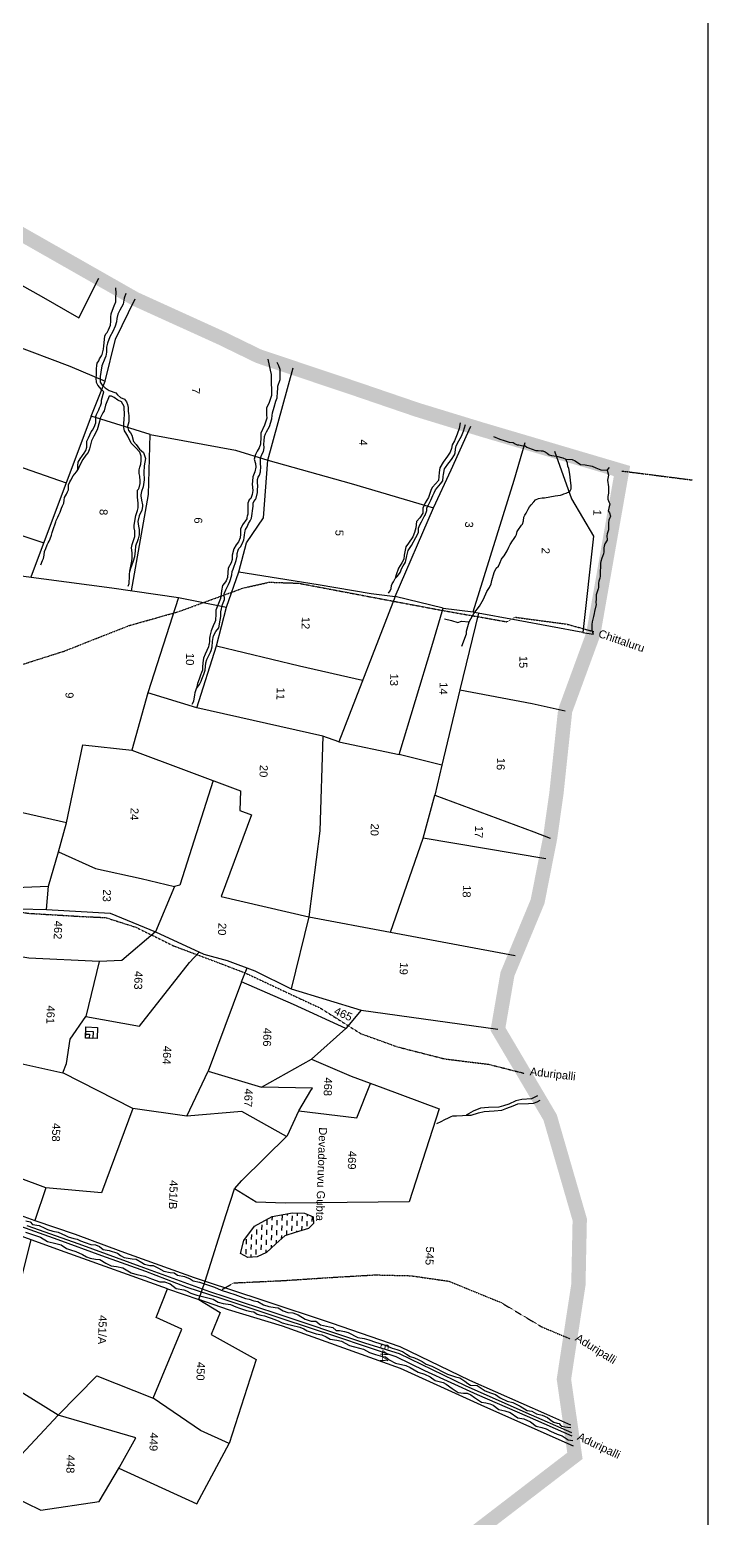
# Model space of a CAD drawing. Header units: inches. Extents: x 337143 to 343737, y 1590289 to 1599624.
# Drawn here: x 342678 to 343737, y 1595163 to 1597485 of the extents above; entities that cross this region are included whole.
import ezdxf

# ---------------------------------------------------------------- set-up
doc = ezdxf.new("R2010")
doc.units = ezdxf.units.IN
doc.header["$MEASUREMENT"] = 0
for name, pattern in [('ACAD_ISO03W100', [30, 12, -18]), ('ACAD_ISO07W100', [3, 0, -3]), ('BORDER', [1.75, 0.5, -0.25, 0.5, -0.25, 0, -0.25])]:
    doc.linetypes.add(name, pattern=pattern)
for name, color, linetype in [('C LINE COO', 6, 'Continuous'), ('NALA', 4, 'Continuous'), ('SQUAREWELL', 5, 'Continuous'), ('SURVEY_BND', 7, 'Continuous'), ('WATER_BODY', 4, 'Continuous')]:
    doc.layers.add(name, color=color, linetype=linetype)
for name, color, linetype, lineweight in [('FOOTPATH', 150, 'ACAD_ISO07W100', 30), ('ROAD', 1, 'Continuous', 25), ('VILL_BOUNDARY', 6, 'BORDER', 30)]:
    doc.layers.add(name, color=color, linetype=linetype, lineweight=lineweight)
doc.styles.get("Standard").update_dxf_attribs({"font": 'arial.ttf'})

msp = doc.modelspace()

# ---------------------------------------------------------------- hatches: boundary and pattern name
at = {"layer": 'WATER_BODY'}
h = msp.add_hatch(dxfattribs=at)
h.set_pattern_fill('DASH', color=256, scale=62.399649, angle=-91.972, style=0)
h.set_pattern_definition([(268.02798, (340385.863, 1600582.354), (7.526929, -8.063744), [7.799956, -7.799956])])
h.paths.add_polyline_path([(343047.4, 1595577.7), (343062.2, 1595591.2), (343076.4, 1595603.4), (343092.2, 1595608.9), (343113.2, 1595615.1), (343120.7, 1595622.7), (343120.6, 1595633.5), (343106.7, 1595638.8), (343088.1, 1595639.4), (343056.3, 1595633.9), (343028.8, 1595618.9), (343012.5, 1595596.1), (343007.3, 1595575.8), (343018.5, 1595569.7), (343033.3, 1595571)])

# ---------------------------------------------------------------- linework, layer by layer
at = {"layer": 'C LINE COO', "color": 0}
msp.add_lwpolyline([(337143.2, 1599624.3), (337143.2, 1590289), (343736.8, 1590289), (343736.8, 1599624.3), (337143.2, 1599624.3)], dxfattribs=at)
at = {"layer": 'FOOTPATH', "ltscale": 0.002}
for points in [[(342657.6, 1596492), (342731.6, 1596515.5), (342833.3, 1596555.5), (342910.4, 1596577.2), (343011.1, 1596614), (343052, 1596623.1), (343097.8, 1596621.5), (343207.3, 1596600.7), (343322.4, 1596579), (343423, 1596561.3), (343435.7, 1596568.5), (343516.1, 1596557.7), (343558.1, 1596546.1)], [(342645.5, 1596110.3), (342678.8, 1596106.5), (342761.5, 1596101.6), (342796.7, 1596100), (342843.8, 1596085), (342902.5, 1596056), (342967.8, 1596031.5), (343014.6, 1596013.6), (343100.3, 1595973.4), (343131.6, 1595958.9), (343194.5, 1595919.1), (343251.5, 1595898.5), (343324.9, 1595879.8), (343395.1, 1595871), (343449.4, 1595857.2)], [(342976.7, 1595519.1), (342996.5, 1595530.2), (343074.9, 1595533.9), (343144.4, 1595538.5), (343216.5, 1595542.7), (343272.7, 1595541.4), (343331.9, 1595532.9), (343412.8, 1595500), (343477.1, 1595461.6), (343521.3, 1595443)]]:
    msp.add_lwpolyline(points, dxfattribs=at)
at = {"layer": 'NALA'}
for points in [[(342828, 1597073.2), (342825.6, 1597066.2), (342824.1, 1597056.8), (342818.8, 1597047.1), (342815.8, 1597041.2), (342814.2, 1597034.6), (342813.6, 1597029), (342811.5, 1597022.6), (342808.1, 1597014), (342803.2, 1597005.6), (342799.6, 1596996.1), (342798, 1596989.7), (342797.9, 1596984.9), (342797.9, 1596982), (342797.1, 1596975.8), (342795.3, 1596972.2), (342790.5, 1596960.6), (342789.4, 1596950.4), (342788.3, 1596943.7), (342788.1, 1596940.3), (342788, 1596934.9), (342791.1, 1596930.5), (342795.7, 1596926.4), (342802, 1596921.9), (342812.5, 1596918.2), (342814.9, 1596915.2), (342819.8, 1596911.3), (342825.9, 1596908.8), (342829.3, 1596904.3), (342831, 1596900.4), (342831.9, 1596895.3), (342831.7, 1596889.7), (342832.2, 1596886), (342832.9, 1596882.9), (342832.9, 1596877.9), (342832.7, 1596873.2), (342830.5, 1596866), (342832.2, 1596859.9), (342835.3, 1596856.1), (342837.3, 1596852.5), (342840.3, 1596842.3), (342844.4, 1596838), (342849.4, 1596830.8), (342855.5, 1596825.3), (342858.7, 1596816.2), (342856.9, 1596804.6), (342856.1, 1596794.3), (342856.9, 1596782.5), (342855.3, 1596771.6), (342852.8, 1596764.7), (342851.4, 1596759.5), (342851.6, 1596757.6), (342852.8, 1596751), (342854.4, 1596743.7), (342854.3, 1596741), (342853.3, 1596735.6), (342848.8, 1596726.8), (342847.1, 1596717.6), (342847.8, 1596710.6), (342848.9, 1596705.4), (342848.7, 1596696.9), (342847.6, 1596690.7), (342845.6, 1596686.1), (342844.3, 1596682.5), (342843.4, 1596679.5), (342842.6, 1596672), (342841.8, 1596662.5), (342839.7, 1596656.1), (342835.6, 1596644.2), (342834.3, 1596640.1), (342837.3, 1596655.7), (342838.1, 1596660.6), (342838.2, 1596665.2), (342838, 1596668.8), (342836.9, 1596676.7), (342838.1, 1596682), (342842, 1596694.6), (342842.1, 1596697.6), (342842, 1596700.4), (342842, 1596703.4), (342841, 1596707.8), (342841.2, 1596712), (342843.6, 1596727.3), (342846.1, 1596735.1), (342847.2, 1596738.8), (342847.4, 1596744.5), (342847.2, 1596746.4), (342846.1, 1596755.5), (342846.2, 1596759.9), (342846.3, 1596763.4), (342846.4, 1596766.8), (342847.8, 1596768.3), (342848.9, 1596770.4), (342850.3, 1596777), (342850.4, 1596780.8), (342850, 1596788.2), (342848.8, 1596792.7), (342848.9, 1596798.1), (342850.2, 1596802.4), (342851.7, 1596807.1), (342852, 1596813), (342852.1, 1596819.7), (342849.9, 1596826.1), (342843.6, 1596832.4), (342836.5, 1596840.1), (342831.3, 1596850.8), (342828.2, 1596855.9), (342825.9, 1596859.3), (342825, 1596864.3), (342825.1, 1596868.2), (342825.2, 1596871.3), (342825.4, 1596876.6), (342825.5, 1596879.2), (342826, 1596882.4), (342826.1, 1596886), (342826, 1596888.2), (342825.6, 1596891.8), (342825.7, 1596894.9), (342825.4, 1596897.2), (342821.2, 1596904.4), (342815.9, 1596907.1), (342810.2, 1596911.3), (342805.8, 1596913.4), (342801.9, 1596913.1), (342796.4, 1596899), (342794.6, 1596890.5), (342792.5, 1596887.4), (342788.1, 1596879.1), (342787.1, 1596873.6), (342783.3, 1596860.5), (342778, 1596851), (342774.5, 1596843.8), (342771.4, 1596831.3), (342769.2, 1596825.2), (342765.5, 1596821), (342761.1, 1596814.3), (342756.5, 1596805.7), (342753.4, 1596798.5), (342753.3, 1596804.4), (342754, 1596810.5), (342756.9, 1596815.7), (342760.6, 1596820.9), (342763.4, 1596824.1), (342766, 1596828.5), (342767.2, 1596833.8), (342767.3, 1596837.7), (342767.5, 1596843), (342769.7, 1596848.2), (342773.9, 1596857.4), (342775.9, 1596860.1), (342778.7, 1596865), (342781.1, 1596871.5), (342781.3, 1596879.3), (342781.2, 1596881.6), (342782.2, 1596884.4), (342783.7, 1596887.6), (342785.8, 1596891.7), (342787.2, 1596894.8), (342788.7, 1596898), (342790.2, 1596902.9), (342790.2, 1596907.2), (342793.6, 1596920.2), (342790.1, 1596923.5), (342784.6, 1596930.3), (342782.3, 1596934.7), (342782.1, 1596941.9), (342782.2, 1596946.2), (342782.4, 1596950.6), (342782.6, 1596955.8), (342782.8, 1596961.3), (342783.4, 1596964.8), (342785.9, 1596968.3), (342787.3, 1596971.2), (342790.2, 1596976.2), (342791.1, 1596978.1), (342793.2, 1596986.3), (342793.6, 1596991.6), (342795.6, 1597006.7), (342796.9, 1597010.4), (342798.8, 1597012.5), (342801, 1597016.7), (342804.4, 1597023.8), (342804.7, 1597030.1), (342804.9, 1597036.3), (342805.1, 1597041.5), (342807.6, 1597047.3), (342810.1, 1597054.1), (342812.6, 1597060.6), (342812.8, 1597068.4), (342812.9, 1597073.4), (342812.5, 1597082.1)], [(343049.6, 1596970.8), (343053.3, 1596953.8), (343055, 1596946.8), (343054.7, 1596934.5), (343055.5, 1596922.4), (343055.4, 1596914.4), (343051.4, 1596901.6), (343047.8, 1596894.8), (343047.5, 1596888.1), (343047.4, 1596884.2), (343048.1, 1596878.9), (343044.6, 1596867.8), (343038.6, 1596855.7), (343038.7, 1596849.3), (343038.3, 1596838.6), (343036.1, 1596832.5), (343033.1, 1596827.5), (343030.7, 1596822.2), (343028.2, 1596815.2), (343030.6, 1596808.2), (343031.1, 1596802.7), (343029.4, 1596795.4), (343026.2, 1596787.2), (343025.7, 1596780.4), (343025.5, 1596775.9), (343026.2, 1596766), (343025.4, 1596759.9), (343023.2, 1596753.8), (343020.5, 1596751.3), (343018.3, 1596746.1), (343018.6, 1596742.6), (343018.6, 1596733.7), (343018.4, 1596729), (343017.5, 1596725.8), (343016.8, 1596723.9), (343016.7, 1596721.7), (343010, 1596712.3), (343007, 1596705.6), (343007.3, 1596698.2), (343006.7, 1596692.4), (343004, 1596686.2), (343000.2, 1596681.4), (342996.5, 1596675.2), (342994.2, 1596665.1), (342994.3, 1596658.4), (342992.5, 1596653.1), (342987.8, 1596645.1), (342987.3, 1596638), (342986.7, 1596630.5), (342984.8, 1596625.1), (342982.3, 1596621.5), (342979.2, 1596617.7), (342977.5, 1596609.4), (342976.7, 1596605), (342976.1, 1596597.6), (342972.6, 1596589.7), (342968.7, 1596579.2), (342968.5, 1596571.8), (342968.3, 1596565.6), (342967.9, 1596563.2), (342966.9, 1596560.8), (342964.2, 1596555.2), (342961.2, 1596547.2), (342959, 1596539), (342958.7, 1596535.1), (342958.6, 1596531.1), (342958, 1596527), (342957.9, 1596525.2), (342956.9, 1596522.3), (342952, 1596511), (342949.5, 1596504.7), (342948.3, 1596497.1), (342947.8, 1596490.7), (342947.6, 1596486.1), (342946.3, 1596482.4), (342944.8, 1596478), (342942.4, 1596471.7), (342940.1, 1596465), (342938.3, 1596457.9), (342938.6, 1596457.3), (342942.9, 1596463.6), (342945.6, 1596468.9), (342946.8, 1596472), (342948.9, 1596477.2), (342950.1, 1596479.6), (342952, 1596485.8), (342952.8, 1596497.4), (342954.3, 1596502.6), (342960.1, 1596513.8), (342961.4, 1596516.7), (342963, 1596522.5), (342963.3, 1596530.6), (342964.4, 1596537), (342964.9, 1596539.5), (342968.7, 1596546.1), (342973.2, 1596551.7), (342975.5, 1596563.9), (342976.2, 1596569.4), (342976.6, 1596577), (342979.2, 1596588.4), (342982, 1596596.3), (342981.7, 1596604.7), (342984.1, 1596611.1), (342985.8, 1596614.5), (342988.4, 1596619.7), (342990.2, 1596624.3), (342991.5, 1596627.5), (342993.4, 1596634.8), (342994, 1596640), (342995.5, 1596643.6), (343000.4, 1596657), (343001.6, 1596663.6), (343001.8, 1596668), (343003.2, 1596673.2), (343004.5, 1596675.6), (343006.8, 1596678.1), (343009.9, 1596682.8), (343012.4, 1596689.2), (343012.7, 1596692.3), (343013.1, 1596697), (343014.1, 1596703.2), (343015.1, 1596705.5), (343017.3, 1596709.6), (343019.5, 1596714.5), (343022.2, 1596718.9), (343024, 1596723.1), (343026.9, 1596741.7), (343027, 1596746.1), (343028.1, 1596748.7), (343030.2, 1596752.1), (343031.6, 1596754), (343033.6, 1596763.2), (343033.8, 1596767.3), (343033.9, 1596772.7), (343033.5, 1596778.6), (343033.6, 1596783.2), (343034.8, 1596786.7), (343036.8, 1596790), (343038.5, 1596795.1), (343038.8, 1596803.5), (343038.4, 1596807.3), (343038.5, 1596811.8), (343038.5, 1596816.9), (343041.1, 1596823.4), (343042.8, 1596826.7), (343043.9, 1596832.6), (343043.7, 1596838.1), (343043.8, 1596843.7), (343044.6, 1596850.4), (343046.2, 1596854.3), (343047.7, 1596857.7), (343052.2, 1596866), (343056.1, 1596877.8), (343056.4, 1596883.2), (343057, 1596887.3), (343059.4, 1596895.9), (343062.3, 1596905.3), (343064.2, 1596910.4), (343065, 1596919.9), (343065.2, 1596924.4), (343065.5, 1596928.6), (343068.8, 1596939.4), (343069, 1596944.5), (343069.1, 1596951.4), (343068.8, 1596954.6), (343066.9, 1596960.6), (343064.5, 1596965.8)], [(343349.5, 1596871.5), (343348.1, 1596863), (343345, 1596853.7), (343340.8, 1596843.5), (343337.3, 1596837.5), (343336.4, 1596831.4), (343334.4, 1596825.7), (343329.9, 1596819.4), (343323.2, 1596810.5), (343318.1, 1596801.4), (343317, 1596794), (343315.9, 1596781.8), (343306.8, 1596771.5), (343304.3, 1596767.7), (343300.3, 1596755.1), (343295.4, 1596746.7), (343291.6, 1596738.4), (343291.3, 1596730.5), (343287, 1596723.7), (343281.7, 1596718), (343280.5, 1596708), (343278.7, 1596700.4), (343276.1, 1596693.8), (343269, 1596684), (343265.1, 1596678.3), (343262.6, 1596665.4), (343261.9, 1596659.2), (343258.5, 1596653.5), (343253.3, 1596644.7), (343250, 1596634.7), (343248.3, 1596628.9), (343251.8, 1596632.6), (343255.9, 1596638.1), (343258.9, 1596644.8), (343260.9, 1596648.5), (343262.8, 1596651.7), (343264.3, 1596654.3), (343266.8, 1596664.1), (343268.5, 1596672.7), (343274, 1596680.5), (343280.6, 1596692.6), (343284.5, 1596700.8), (343284.7, 1596707.3), (343286.9, 1596712.5), (343289.3, 1596717.1), (343293.8, 1596725.5), (343295.4, 1596727.6), (343297.9, 1596734.9), (343298, 1596738.9), (343300.2, 1596743.8), (343304, 1596750.8), (343307.3, 1596758.2), (343309.4, 1596762.7), (343311.2, 1596766.9), (343318.9, 1596776.7), (343322.5, 1596781.2), (343323.2, 1596788), (343323.5, 1596791.2), (343325.3, 1596799.8), (343326.9, 1596802), (343330.7, 1596807), (343332.8, 1596809.8), (343336, 1596814.4), (343340.7, 1596821.7), (343342, 1596824.6), (343342.5, 1596830.7), (343343.7, 1596835.8), (343347.7, 1596843.3), (343347.7, 1596843.3), (343351.7, 1596850.8), (343355.2, 1596858.8), (343355.2, 1596858.8), (343358, 1596868.9)], [(343401.5, 1596850.1), (343411.8, 1596846.4), (343418.5, 1596844.1), (343426, 1596841.4), (343432.3, 1596840.8), (343435.7, 1596838.9), (343438.8, 1596837.3), (343441.1, 1596837.1), (343445.2, 1596836.2), (343448.1, 1596836), (343451, 1596835.5), (343453.8, 1596833.9), (343456.6, 1596832.7), (343462.1, 1596830.5), (343467.8, 1596828.7), (343471.3, 1596828.4), (343476, 1596827.8), (343478.7, 1596827.7), (343482.6, 1596826.3), (343485.6, 1596824.4), (343488.8, 1596821.8), (343492.3, 1596820.6), (343499.9, 1596819.7), (343509.9, 1596817.2), (343514.7, 1596815.2)], [(342695.3, 1596650.1), (342697.9, 1596657), (342699.5, 1596660.1), (342700.9, 1596665.1), (342701.3, 1596671.2), (342703.1, 1596675.5), (342705.6, 1596681.2), (342707.1, 1596684.5), (342708.5, 1596687.2), (342710.1, 1596690.5), (342712.3, 1596696.4), (342713.3, 1596700.7), (342714.2, 1596703.9), (342715.7, 1596708.3), (342717.6, 1596712.7), (342718.8, 1596717.4), (342719.4, 1596719.1), (342721.9, 1596724.6), (342723.7, 1596728.1), (342725.7, 1596732.4), (342727.9, 1596738.5), (342729.5, 1596742.3), (342731.3, 1596746.4), (342731.9, 1596751), (342732.6, 1596755.3), (342732.6, 1596755.3), (342735.7, 1596760.4), (342737.4, 1596764.1), (342738.5, 1596766.9), (342738.9, 1596772.8), (342738.9, 1596775), (342740.8, 1596779.8), (342742.1, 1596782.1), (342746.2, 1596789), (342746.2, 1596789), (342751.1, 1596795.4), (342753.4, 1596798.5)], [(343352.4, 1596523.5), (343359.6, 1596542.5), (343359.7, 1596546.5), (343363.7, 1596561), (343371, 1596574.3), (343379.8, 1596585.9), (343386.2, 1596596.8), (343391.1, 1596608.6), (343395.3, 1596615), (343398, 1596620.7), (343399.2, 1596625.7), (343402.9, 1596638.4), (343406.1, 1596645), (343409.3, 1596648.3), (343411.8, 1596652.9), (343414.1, 1596658.8), (343415.2, 1596660.7), (343415.2, 1596660.7), (343418.3, 1596664.4), (343421.7, 1596669.6), (343423, 1596671.8), (343425.6, 1596677.5), (343427.5, 1596681.9), (343427.5, 1596681.9), (343431.4, 1596687.7), (343433.1, 1596689.7), (343436.3, 1596694.6), (343437.4, 1596697.4), (343438.6, 1596702.1), (343441.7, 1596706.8), (343443.5, 1596708.9), (343445.5, 1596711.8), (343447, 1596713.8), (343448.7, 1596718.6), (343449, 1596724.6), (343450.7, 1596727.5), (343452.9, 1596730.7), (343456, 1596737.1), (343458, 1596740.5), (343460.5, 1596743.8), (343464.7, 1596748.2), (343467.5, 1596751.5), (343467.5, 1596751.5), (343471.7, 1596753.6), (343477.6, 1596754.6), (343481.2, 1596754.8), (343497.8, 1596757.6), (343501.9, 1596758.5), (343506.4, 1596759), (343509.6, 1596759.7), (343511.5, 1596760.7), (343515.3, 1596762.1), (343520.7, 1596764.5), (343522.8, 1596768.6), (343523.1, 1596773.9), (343521.7, 1596781.5), (343521.4, 1596787.6), (343520.2, 1596794.7), (343519.1, 1596800.6), (343517.8, 1596804.2), (343517.1, 1596808.9), (343514.7, 1596815.2), (343524.3, 1596814.3), (343529.3, 1596812.3), (343537.7, 1596806.5), (343545, 1596805.9), (343555.6, 1596803.8), (343561.4, 1596801.4), (343569.3, 1596798.5), (343579.3, 1596798), (343582.9, 1596802.2)], [(343579.3, 1596798), (343581.2, 1596790.2), (343579.4, 1596782), (343581.3, 1596771.7), (343581.1, 1596762.1), (343580.3, 1596756.9), (343580.1, 1596752.5), (343581.5, 1596748.5), (343583, 1596745.3), (343581.9, 1596738.5), (343580.9, 1596734.4), (343582.8, 1596731.5), (343584.4, 1596726.3), (343581.7, 1596719.9), (343581.4, 1596715.6), (343581.3, 1596713.3), (343581.2, 1596709), (343581.1, 1596704.9), (343579.3, 1596698.6), (343578.7, 1596695.2), (343578.6, 1596693.6), (343579, 1596690.9), (343579, 1596688.8), (343575.7, 1596682.9), (343574.3, 1596679.2), (343574.1, 1596676.6), (343573.8, 1596673.7), (343573.7, 1596670.2), (343573.4, 1596667.3), (343572, 1596663), (343570.6, 1596660.3), (343569, 1596655.4), (343568.9, 1596652.6), (343568.8, 1596649.9), (343568.5, 1596644.2), (343568.4, 1596642.2), (343568, 1596635.1), (343567.9, 1596632.7), (343567.6, 1596629.6), (343566.3, 1596624.7), (343565.6, 1596621.6), (343565.6, 1596619.4), (343565.4, 1596614.9), (343565.1, 1596612.5), (343563.8, 1596609.5), (343562.1, 1596603.3), (343561.7, 1596597.1), (343561.5, 1596591.3), (343561.7, 1596588.5), (343559.3, 1596577.4), (343558.7, 1596574.5), (343557.5, 1596569.6), (343555.8, 1596561), (343555.3, 1596557.1), (343555, 1596548), (343557.4, 1596542.2)], [(342831.7, 1596616.9), (342833.3, 1596620.9), (342833.5, 1596625.1), (342833.8, 1596628.5), (342833.9, 1596630.9), (342834, 1596635.2), (342834.3, 1596640.1)], [(343237.8, 1596606), (343240.3, 1596609.5), (343242.1, 1596613.2), (343242.5, 1596617.9), (343243.4, 1596620.4), (343245.8, 1596623.7), (343248.3, 1596628.9)], [(343325.2, 1596565.9), (343336.1, 1596563.4), (343345.9, 1596560.4), (343352, 1596562.3), (343363.7, 1596561)], [(342931.6, 1596432.7), (342934.2, 1596437.3), (342934.7, 1596440.9), (342935.9, 1596446.7), (342936.2, 1596451), (342938.6, 1596457.3)], [(343470.3, 1595821.9), (343460.8, 1595817.5), (343446.2, 1595816.2), (343436.8, 1595814.1), (343425.6, 1595809.2), (343417.6, 1595806.2), (343410.2, 1595804.1), (343393.9, 1595804), (343381.5, 1595802.6), (343369.9, 1595798), (343359, 1595791.7), (343366.9, 1595791.6), (343378.5, 1595795.2), (343387.2, 1595797.7), (343402.7, 1595798.7), (343414.5, 1595799.7), (343422.4, 1595802.5), (343432.3, 1595806.3), (343439.7, 1595809.6), (343456.3, 1595809.9), (343464, 1595810.7), (343469.7, 1595812.8), (343474.3, 1595815)], [(343313.6, 1595778.8), (343320.2, 1595781.8), (343325.8, 1595785.2), (343331.3, 1595787.8), (343335.8, 1595789.7), (343338.4, 1595791), (343343.9, 1595790.9), (343353.4, 1595791.3), (343359, 1595791.7)], [(342672.3, 1595627.1), (342679, 1595625.2), (342682.6, 1595621.3), (342693.1, 1595619.7), (342701.9, 1595615.7), (342706.1, 1595613.3), (342714.2, 1595610.8), (342722.4, 1595609.3), (342734, 1595604), (342738.3, 1595602.3), (342746.9, 1595599.5), (342752.4, 1595598.3), (342757.3, 1595595.9), (342764.7, 1595593.1), (342773.3, 1595590.1), (342781, 1595589.4), (342787.1, 1595587.1), (342792.9, 1595582.4), (342802.4, 1595580.7), (342815, 1595576.7), (342820, 1595572.8), (342825.5, 1595569.7), (342838.2, 1595567.9), (342844.2, 1595567), (342853, 1595562), (342857.5, 1595559.2), (342865.8, 1595557.4), (342871, 1595557.2), (342879.1, 1595553.2), (342887.4, 1595548.6), (342897.5, 1595546.2), (342903.6, 1595546), (342909, 1595542.4), (342919.8, 1595540.4), (342928.3, 1595536.4), (342933.1, 1595533.6), (342943.2, 1595531.2), (342955.6, 1595527.1), (342966.6, 1595523.5), (342976.7, 1595519.1), (342988.2, 1595515.3), (342998.1, 1595512.2), (343014.9, 1595506.1), (343020.7, 1595505), (343028.1, 1595502.4), (343034.3, 1595501), (343043.1, 1595496.2), (343051.1, 1595493.4), (343061.1, 1595491.6), (343065.7, 1595491.1), (343073.4, 1595486.5), (343080.7, 1595483.8), (343088.8, 1595483.5), (343097.2, 1595480.3), (343108.1, 1595473.6), (343117.1, 1595470.5), (343124.5, 1595470.4), (343131.7, 1595464.8), (343145.8, 1595461.8), (343151.2, 1595460.7), (343156.1, 1595456.1), (343161.6, 1595455.9), (343169.1, 1595454.5), (343174.8, 1595452.9), (343189.9, 1595445.2), (343199.8, 1595443.7), (343207.1, 1595441.3), (343217.7, 1595437.6), (343229.8, 1595434.2), (343235.4, 1595431.9), (343243.5, 1595428.2), (343250.8, 1595426.4), (343259.8, 1595423), (343265.8, 1595419), (343271.6, 1595415.2), (343278.3, 1595413.3), (343284, 1595410.6), (343290.4, 1595407.5), (343296.5, 1595403.4), (343305.7, 1595400.2), (343330, 1595387.9), (343336.4, 1595385.7), (343342.6, 1595383.9), (343349, 1595382), (343356.9, 1595376.8), (343361.7, 1595373.4), (343365.9, 1595370.8), (343376.4, 1595370.1), (343388.5, 1595361.7), (343397.1, 1595358.6), (343404.7, 1595355.9), (343412.1, 1595350.7), (343423.3, 1595345.7), (343432, 1595343.7), (343443.5, 1595337.7), (343454.2, 1595331.2), (343461.7, 1595330.2), (343468.7, 1595326.1), (343477.8, 1595323.9), (343486.2, 1595320.4), (343491.8, 1595315.7), (343495.9, 1595312.9), (343501.2, 1595311.2), (343504.3, 1595310.8), (343506, 1595309), (343508.4, 1595307), (343513, 1595305.9), (343517.3, 1595305.3), (343522.4, 1595304.9)], [(342671.7, 1595609.3), (342684.1, 1595605.4), (342695, 1595601.6), (342705.9, 1595594.9), (342719.2, 1595591.9), (342727.1, 1595589.5), (342735.6, 1595583.6), (342741.8, 1595581.8), (342750.2, 1595579), (342760.6, 1595574.7), (342766.8, 1595571.1), (342772.6, 1595569), (342780.9, 1595567.2), (342787.7, 1595566.9), (342797, 1595561), (342805.5, 1595556.9), (342813.5, 1595555.8), (342823.6, 1595553.7), (342836.4, 1595545.9), (342845.4, 1595543.1), (342857.7, 1595540.8), (342868.4, 1595536.5), (342881.3, 1595532), (342888.3, 1595531.7), (342897.3, 1595528.6), (342906.6, 1595521.7), (342918.4, 1595519.6), (342922.9, 1595518), (342929.6, 1595514.4), (342938.8, 1595510.9), (342949.8, 1595508.5), (342964.6, 1595504.7), (342972.1, 1595500.4), (342979.9, 1595498.1), (342991.7, 1595496.5), (342999.9, 1595492.8), (343005.3, 1595490.8), (343016.3, 1595487.2), (343023.8, 1595485.8), (343027.8, 1595485.3), (343032.9, 1595481.4), (343038.8, 1595479.9), (343044.4, 1595478.7), (343060.5, 1595473.3), (343066.7, 1595470.5), (343072.1, 1595467.9), (343079.6, 1595465.8), (343086.7, 1595464.4), (343099.5, 1595461), (343105.6, 1595458.5), (343110.8, 1595455.3), (343125, 1595450.8), (343134, 1595449.2), (343140.9, 1595445.9), (343146.7, 1595442.3), (343157.2, 1595440.7), (343164.6, 1595439.5), (343176.9, 1595432.7), (343182.6, 1595431.2), (343195, 1595427.9), (343199, 1595426.9), (343208.2, 1595421.5), (343217.7, 1595418.4), (343228.7, 1595415.2), (343233.1, 1595415), (343239.2, 1595410.1), (343248.9, 1595405.2), (343265.2, 1595401.2), (343271.9, 1595398.1), (343284.3, 1595391), (343294.3, 1595388), (343303.2, 1595383.6), (343310.6, 1595377.8), (343323.1, 1595374.8), (343327.9, 1595372.1), (343337.1, 1595365.6), (343346.4, 1595359.2), (343354.9, 1595358.2), (343360.5, 1595358), (343366.5, 1595355.4), (343372.2, 1595351.6), (343382.8, 1595344.4), (343389.9, 1595343.1), (343396.1, 1595341.4), (343401.4, 1595339.5), (343409.9, 1595333), (343419.6, 1595330.7), (343427.5, 1595328), (343439.9, 1595319.5), (343449.3, 1595318), (343459.5, 1595313.3), (343468.3, 1595306.6), (343477, 1595304.6), (343483.7, 1595302.6), (343490.5, 1595299.2), (343501.2, 1595294.4), (343508.7, 1595291.9), (343513.8, 1595288.8), (343518.4, 1595285.6), (343525.4, 1595284.3)]]:
    msp.add_lwpolyline(points, dxfattribs=at)
at = {"layer": 'ROAD'}
for points in [[(343524.4, 1595290.9), (343454.6, 1595321.8), (343377, 1595355.5), (343294.6, 1595393), (343250.1, 1595414.7), (343157.3, 1595446.1), (343071.9, 1595474.2), (342976.8, 1595505.9), (342924, 1595523), (342859.1, 1595548), (342790.5, 1595572.4), (342722.8, 1595597.6), (342642.5, 1595626.2)], [(342673.5, 1595619.7), (342754.7, 1595590.9), (342855.5, 1595554.2), (342958.7, 1595516.6), (343060.5, 1595483.6), (343202.3, 1595436.3), (343254.4, 1595419.9), (343357.6, 1595370.4), (343452.4, 1595328), (343523.5, 1595297.1)]]:
    msp.add_lwpolyline(points, dxfattribs=at)
at = {"layer": 'SQUAREWELL'}
for points in [[(342783.8, 1595928.8), (342783.2, 1595911.3), (342765.2, 1595912), (342765.8, 1595929.4)], [(342777.2, 1595922.5), (342776.8, 1595911.6), (342765.2, 1595912), (342765.6, 1595922.9)], [(342771.3, 1595918.2), (342771.1, 1595911.8), (342765.2, 1595912), (342765.5, 1595918.4)]]:
    msp.add_lwpolyline(points, close=True, dxfattribs=at)
at = {"layer": 'SURVEY_BND'}
for points in [[(342363.4, 1597081.1), (342382.3, 1597153.2), (342439.6, 1597127.5), (342527, 1597080.4), (342552.2, 1597067.8), (342591.7, 1597125.1), (342634.9, 1597103.5), (342695.9, 1597069.2), (342754.9, 1597035.5), (342785.8, 1597097.2)], [(342526.4, 1596850.6), (342499.8, 1596865.4), (342488.3, 1596930.1), (342379.7, 1596981.6), (342315.7, 1597004.4), (342363.4, 1597081.1), (342431.1, 1597051.9), (342515.4, 1597015.4), (342533.6, 1597049.3), (342650, 1596994.5), (342740.7, 1596959.8), (342795.8, 1596936.7)], [(342866, 1596853.3), (342774.2, 1596882.1), (342795.8, 1596936.7), (342812.2, 1597002.1), (342842.9, 1597064.8)], [(343049.7, 1596813.3), (343089.1, 1596957.5)], [(342774.2, 1596882.1), (342680, 1596631.1)], [(343323, 1596582.5), (343248.2, 1596600.7), (343308.4, 1596738.9), (343335.7, 1596798.1), (343335.7, 1596798.1), (343366.6, 1596866.3)], [(342517.2, 1596750.3), (342498.3, 1596764), (342526.4, 1596850.6), (342624.5, 1596816.5), (342735.1, 1596778)], [(342837.2, 1596609.8), (342863.5, 1596759.9), (342866, 1596853.3), (342999.2, 1596829), (343049.7, 1596813.3)], [(343540.9, 1596544.5), (343440, 1596563.1), (343372.3, 1596576), (343372.2, 1596575.9), (343369.9, 1596577.1), (343434, 1596782), (343451.1, 1596841.1)], [(343496.9, 1596827.6), (343523.2, 1596753.2), (343558, 1596694.7), (343540.9, 1596544.5), (343557.4, 1596542.2)], [(343004.6, 1596639.1), (343016.5, 1596684.6), (343042.8, 1596723.4), (343049.7, 1596813.3), (343179.6, 1596776.9), (343308.4, 1596738.9)], [(342523.8, 1596504.2), (342434, 1596537.6), (342496.7, 1596630.5), (342517.2, 1596750.3), (342579.3, 1596724.7), (342700, 1596684.4)], [(342735.7, 1596248), (342592.9, 1596279.9), (342545.9, 1596297.1), (342609.7, 1596390.4), (342623, 1596470.1), (342665.1, 1596633.1), (342806.2, 1596614.2), (342910.1, 1596599.4), (342862.4, 1596450.5)], [(342969.7, 1596524), (342985.4, 1596583.9), (343004.6, 1596639.1), (343128.2, 1596619.5), (343210.8, 1596605.2), (343248.2, 1596600.7)], [(342910.1, 1596599.4), (342985.4, 1596583.9)], [(343248.2, 1596600.7), (343160.3, 1596374.2), (343254.6, 1596354.1)], [(343320.9, 1596337.6), (343254.6, 1596354.1), (343305.4, 1596522.7), (343323, 1596582.5), (343369.9, 1596577.1)], [(343378.6, 1596574.8), (343349.2, 1596455.2), (343461.9, 1596434), (343513.5, 1596422.5)], [(343135.7, 1596383.1), (342939.1, 1596426.9), (342969.7, 1596524), (343099, 1596492.6), (343197.6, 1596470.3)], [(342939.1, 1596426.9), (342862.4, 1596450.5), (342837.6, 1596361.2), (343006.9, 1596297.9), (343006.1, 1596267.2), (343024, 1596260.1), (342976.9, 1596132.8), (343113.9, 1596101.3)], [(343349.2, 1596455.2), (343320.9, 1596337.6), (343310, 1596291), (343464.7, 1596233.7), (343490, 1596223.8)], [(343160.3, 1596374.2), (343135.7, 1596383.1), (343130.9, 1596235.1), (343113.9, 1596101.3), (343240.9, 1596077.2), (343291.8, 1596223.7)], [(342723, 1596202.5), (342735.7, 1596248), (342761.2, 1596369.5), (342837.6, 1596361.2)], [(342964.3, 1596313.9), (342912.4, 1596150.6), (342904.3, 1596148.4), (342874.3, 1596077.6), (342949.7, 1596043), (342986, 1596033.3), (343029.3, 1596017.1), (343086.2, 1595988.6)], [(343483.6, 1596191.6), (343291.8, 1596223.7), (343310, 1596291)], [(342704.6, 1596112.5), (342707.4, 1596149), (342723, 1596202.5), (342780.9, 1596176.3), (342851.9, 1596160.9), (342904.3, 1596148.4)], [(342563, 1596112.8), (342547.5, 1596120.6), (342554.5, 1596159.3), (342643, 1596146.3), (342707.4, 1596149)], [(342786.7, 1596031.3), (342676.6, 1596036.8), (342551.7, 1596056.8), (342563, 1596112.8), (342662.1, 1596113.5), (342704.6, 1596112.5), (342803.7, 1596106.7), (342874.3, 1596077.6)], [(343113.9, 1596101.3), (343086.2, 1595988.6), (343195.3, 1595955.5), (343408.7, 1595926.1)], [(342874.3, 1596077.6), (342822, 1596033.1), (342786.7, 1596031.3), (342766, 1595945.5)], [(343240.9, 1596077.2), (343435.4, 1596040.6)], [(342923.2, 1595790), (342838.9, 1595802.1), (342729.9, 1595857.9), (342735.4, 1595872.5), (342741.3, 1595910.5), (342766, 1595945.5), (342849.6, 1595930.7), (342927.6, 1596029.7), (342942.8, 1596046.2)], [(343195.3, 1595955.5), (343171.6, 1595926.9), (343089.6, 1595964.3), (343008.5, 1595999.9), (343017.3, 1596021.6)], [(343008.5, 1595999.9), (342956.5, 1595860.3), (343040, 1595835.3), (343118, 1595879.2), (343171.6, 1595926.9)], [(342703.6, 1595678.5), (342612.5, 1595712.5), (342650.2, 1595875.6), (342729.9, 1595857.9)], [(343118, 1595879.2), (343179.7, 1595852.8), (343229.2, 1595834.2), (343317, 1595801.5), (343270.1, 1595656.4), (343076.6, 1595654.7), (343031.5, 1595655.9), (342997.7, 1595677.1), (343009.2, 1595689.9), (343080.5, 1595760.2), (343098.3, 1595798.6), (343188.4, 1595787.8), (343210, 1595841.4)], [(343078.6, 1595758.3), (343009.3, 1595797.7), (342923.2, 1595790), (342956.5, 1595860.3)], [(343098.3, 1595798.6), (343117, 1595830.1), (343119.3, 1595834), (343040, 1595835.3)], [(342838.9, 1595802.1), (342790.2, 1595670.9), (342703.6, 1595678.5), (342686.4, 1595627.7), (342748.9, 1595606.3), (342820.1, 1595579.8), (342935, 1595538.7), (342951.8, 1595532.7), (342984.7, 1595637.1), (342997.7, 1595677.1)], [(342463.6, 1595784.2), (342445.6, 1595716.2), (342476.8, 1595702.7), (342563.5, 1595672.3), (342628.3, 1595648.4), (342686.4, 1595627.7)], [(342658.8, 1595453.5), (342665.7, 1595539.9), (342680.4, 1595597.2), (342538.4, 1595649.1), (342481.9, 1595667.1)], [(342722.6, 1595323.8), (342782.7, 1595385.5), (342871, 1595350.6), (342915.4, 1595457.9), (342875.3, 1595476), (342893.4, 1595521.2), (342733.7, 1595578.1), (342680.4, 1595597.2)], [(342893.4, 1595521.2), (342941.8, 1595504.3), (342951.8, 1595532.7)], [(342951.8, 1595532.7), (343042, 1595503.4), (343148.3, 1595467.9), (343255.6, 1595430.9), (343364.4, 1595378.5), (343484.4, 1595325.7), (343521.9, 1595308.6)], [(342941.8, 1595504.3), (342975.2, 1595484), (342961.4, 1595449.5), (343031.5, 1595410.9), (342989.3, 1595279.9), (342989.3, 1595279.9), (342944.7, 1595299.9), (342871, 1595350.6)], [(343526.6, 1595275.5), (343388.1, 1595336.7), (343256.8, 1595396.6), (343168.1, 1595428.5), (343072.8, 1595462.9), (342988.5, 1595488.3), (342941.8, 1595504.3)], [(342612.7, 1595174.8), (342624.9, 1595209.8), (342650.9, 1595246.8), (342722.6, 1595323.8), (342649.8, 1595368.9)], [(342624.9, 1595209.8), (342695.6, 1595175.5), (342786.6, 1595189.4), (342818.2, 1595242.9), (342843.8, 1595288.4), (342722.6, 1595323.8)], [(342817.1, 1595241.1), (342939, 1595185.4), (342989.3, 1595279.9)]]:
    msp.add_lwpolyline(points, dxfattribs=at)
at = {"layer": 'VILL_BOUNDARY', "color": 6, "linetype": 'ACAD_ISO03W100', "lineweight": -2, "ltscale": 3, "const_width": 22.3}
msp.add_lwpolyline([(342097.3, 1597509.9), (342235.8, 1597423.4), (342416.5, 1597314), (342617.7, 1597192.9), (342842.9, 1597064.8), (342977.4, 1597003.7), (343035.4, 1596975.5), (343183.9, 1596925.7), (343282.9, 1596891.9), (343382.3, 1596861.5), (343602.2, 1596796.5), (343557.4, 1596542.2), (343513.5, 1596422.5), (343500, 1596294.5), (343490, 1596223.8), (343470.5, 1596125), (343423.5, 1596011.8), (343408.7, 1595926.1), (343490.1, 1595788.3), (343536.3, 1595628.9), (343534.2, 1595527.4), (343511.6, 1595380), (343528.8, 1595260.5), (343334.7, 1595111.6)], dxfattribs=at)
at = {"layer": 'VILL_BOUNDARY'}
msp.add_lwpolyline([(343602.2, 1596796.5), (343712, 1596782.5)], dxfattribs=at)
at = {"layer": 'WATER_BODY'}
msp.add_lwpolyline([(343007.3, 1595575.8), (343012.5, 1595596.1), (343028.8, 1595618.9), (343056.3, 1595633.9), (343088.1, 1595639.4), (343106.7, 1595638.8), (343120.6, 1595633.5), (343120.7, 1595622.7), (343113.2, 1595615.1), (343092.2, 1595608.9), (343076.4, 1595603.4), (343062.2, 1595591.2), (343047.4, 1595577.7), (343033.3, 1595571), (343018.5, 1595569.7), (343007.3, 1595575.8)], dxfattribs=at)

# ---------------------------------------------------------------- texts
at = {"layer": 'SURVEY_BND'}
for s, height, rotation, p in [('7', 12.5, 268.028, (342931.3, 1596926.5)), ('4', 12.5, 268.028, (343192.5, 1596846)), ('8', 12.5, 268.028, (342787.3, 1596737.4)), ('1', 12.5, 268.028, (343557.6, 1596736.5)), ('6', 12.5, 268.028, (342935.1, 1596724.4)), ('5', 12.5, 268.028, (343155.3, 1596705)), ('3', 12.5, 268.028, (343357.7, 1596718)), ('2', 12.5, 268.028, (343477.1, 1596677.1)), ('12', 12.48, 268.028, (343102.9, 1596569.3)), ('Chittaluru', 12.48, 341.038, (343564.3, 1596537.9)), ('10', 12.48, 268.028, (342922.4, 1596512.9)), ('15', 12.48, 268.028, (343442.4, 1596508.4)), ('13', 12.48, 268.028, (343240.8, 1596480.8)), ('9', 12.5, 268.028, (342734.2, 1596451.7)), ('11', 12.48, 268.028, (343063.7, 1596459)), ('14', 12.48, 268.028, (343317.8, 1596467.3)), ('20', 12.48, 268.028, (343037.3, 1596338.3)), ('16', 12.48, 268.028, (343407.3, 1596349.4)), ('24', 12.48, 268.028, (342835.7, 1596271.4)), ('20', 12.48, 268.028, (343210.5, 1596246.9)), ('17', 12.48, 268.028, (343373.1, 1596243.4)), ('18', 12.48, 268.028, (343354.2, 1596150.8)), ('23', 12.48, 268.028, (342792.7, 1596144.1)), ('462', 12.48, 268.028, (342716.6, 1596095.3)), ('20', 12.48, 268.028, (342972.6, 1596091.8)), ('19', 12.48, 268.028, (343255.9, 1596030.3)), ('463', 12.48, 268.028, (342842, 1596016.9)), ('461', 12.48, 268.028, (342705.1, 1595963.1)), ('465', 12.48, 336.2038, (343151.6, 1595949.8)), ('466', 12.48, 268.028, (343043.1, 1595928.1)), ('464', 12.48, 268.028, (342886.7, 1595900)), ('Aduripalli', 12.48, 353.405, (343457.9, 1595854.1)), ('468', 12.48, 268.028, (343137.8, 1595850.9)), ('467', 12.48, 268.028, (343013.6, 1595833.5)), ('458', 12.48, 268.028, (342713.7, 1595779.7)), ('Devadoruvu Gubta', 12.48, 268.028, (343129.8, 1595773.1)), ('469', 12.48, 268.028, (343175.4, 1595736.3)), ('451/B', 12.48, 268.028, (342896.8, 1595690.6)), ('545', 12.48, 268.028, (343296.5, 1595587.1)), ('451/A', 12.48, 268.028, (342786.1, 1595480.2)), ('Aduripalli', 12.48, 327.8705, (343528, 1595441.2)), ('544', 12.48, 268.028, (343225.7, 1595435.4)), ('450', 12.48, 268.028, (342939.2, 1595407.1)), ('449', 12.48, 268.028, (342866, 1595297.1)), ('Aduripalli', 12.48, 334.4765, (343531.3, 1595286.2)), ('448', 12.48, 268.028, (342736.3, 1595262.4))]:
    msp.add_text(s, height=height, rotation=rotation, dxfattribs=at).set_placement(p)

doc.saveas('drawing.dxf')
